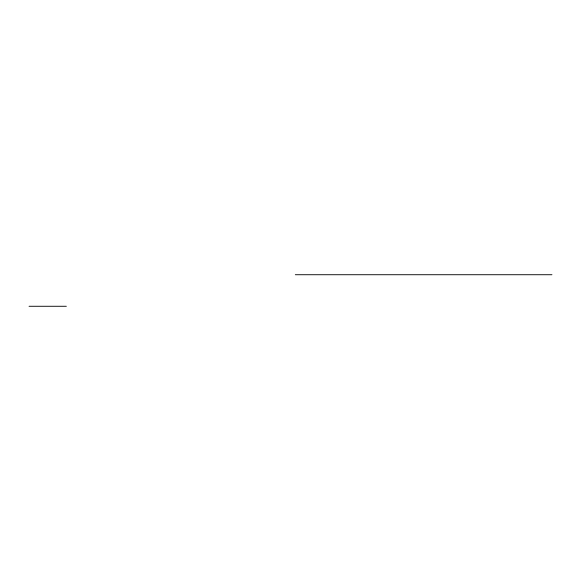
<?xml version="1.0" encoding="UTF-8"?>
<svg xmlns="http://www.w3.org/2000/svg" width="581" height="581" viewBox="0 0 581 581"><rect width="100%" height="100%" fill="white"/><g stroke="black" fill="none" stroke-linecap="round" stroke-linejoin="round"><path stroke-width="0.87" d="M295.315 274.726L551.95 274.726M29.05 306.274L66.336 306.274"/></g></svg>
